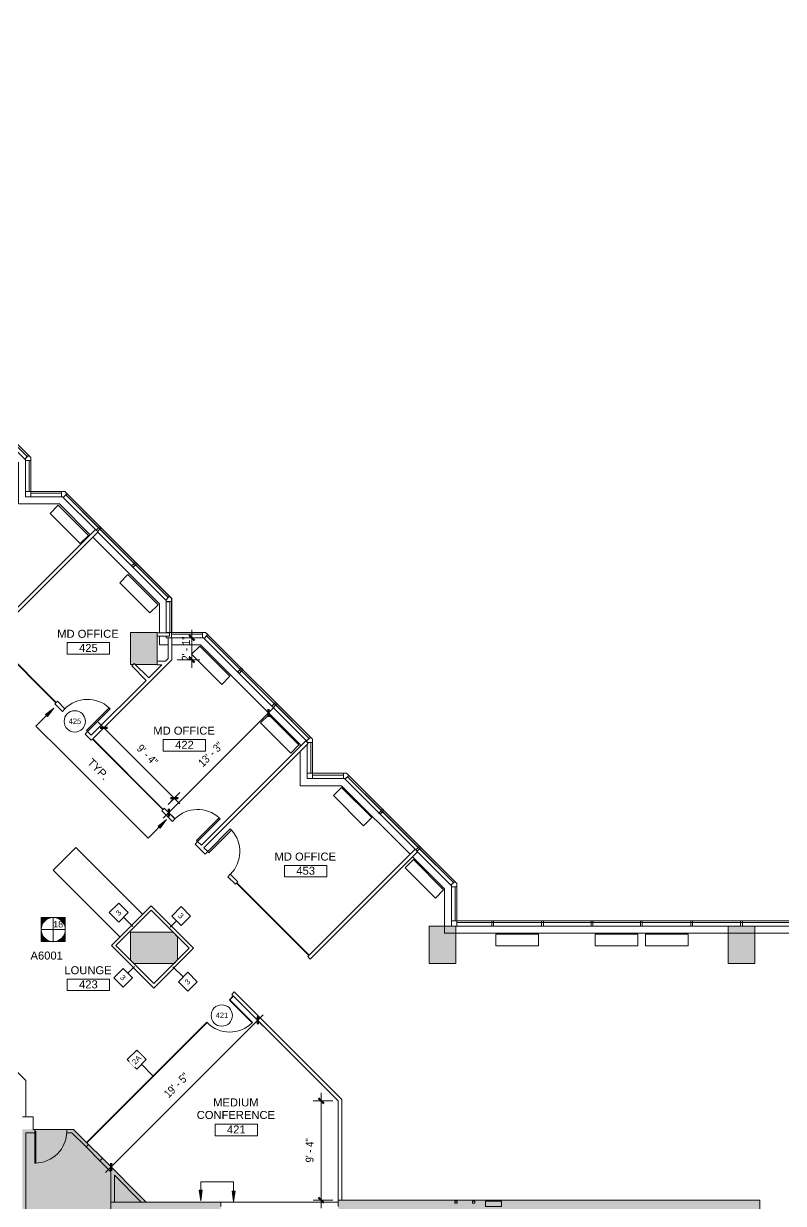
# Model space of a CAD drawing. Header units: inches. Extents: x -865 to 1895, y -762 to 1388.
# Drawn here: x 39 to 894, y 61 to 1388 of the extents above; entities that cross this region are included whole.
import ezdxf

# ---------------------------------------------------------------- set-up
doc = ezdxf.new("R2010")
doc.units = ezdxf.units.IN
doc.header["$MEASUREMENT"] = 0
for name, color, linetype, lineweight in [('4th Floor Revit Background_dwg', 8, 'Continuous', 9), ('8309_BB$0$BB_COL_FILL', 7, 'Continuous', 9), ('8309_BB$0$BB_DOOR', 7, 'Continuous', 9), ('A-ANNO-DIMS', 211, 'Continuous', 9), ('A-ANNO-DIMS-96', 211, 'Continuous', 9), ('A-ANNO-NOTE', 131, 'Continuous', 9), ('A-AREA-IDEN', 2, 'Continuous', 20), ('A-DETL-GENF', 92, 'Continuous', 9), ('A-DOOR', 31, 'Continuous', 9), ('A-DOOR-IDEN', 31, 'Continuous', 20), ('A-EXIST-CORE', 7, 'Continuous', 9), ('A-EXIST-GLAZ', 7, 'Continuous', 9), ('A-EXIST-WALL-INT', 7, 'Continuous', 9), ('A-FLOR', 192, 'Continuous', 13), ('A-FLOR-TOIL-ACCS', 7, 'Continuous', 9), ('A-FLOR-WDWK', 7, 'Continuous', 9), ('A-WALL', 113, 'Continuous', 9), ('A-WALL-IDEN', 211, 'Continuous', 20), ('G-ANNO-SYMB', 111, 'Continuous', 9), ('G-ANNO-TEXT', 231, 'Continuous', 9), ('I-WALL', 2, 'Continuous', 9), ('M-EXIST-HEAT', 7, 'Continuous', 9), ('Q-CASE', 31, 'Continuous', 9)]:
    doc.layers.add(name, color=color, linetype=linetype, lineweight=lineweight)
doc.styles.add('Arial_1', font='arial.ttf', dxfattribs={"height": 9})
doc.styles.add('Arial_2', font='arial.ttf', dxfattribs={"height": 7.125})
doc.styles.add('Arial_3', font='arial.ttf', dxfattribs={"height": 6})
doc.styles.add('Arial_4', font='arial.ttf', dxfattribs={"width": 0.85, "height": 9})
doc.dimstyles.new('Linear_-_3_32__Arial__85_-_1__Tolerance', dxfattribs={"dimscale": 12, "dimtxt": 9.182335, "dimasz": 0.5, "dimexe": 0.75, "dimexo": 0.5, "dimgap": 0.5, "dimtad": 1, "dimdec": 0, "dimzin": 3, "dimdsep": 46, "dimlunit": 4, "dimtxsty": 'Arial_4', "dimblk1": 'OBLIQUE', "dimblk2": 'OBLIQUE', "dimsah": 1, "dimcen": 0.09, "dimdle": 0.75, "dimazin": 0, "dimtfac": 1, "dimtdec": 4, "dimtix": 1, "dimtmove": 0, "dimatfit": 3, "dimfxl": 1, "dimtvp": 1, "dimfrac": 2, "dimtolj": 1, "dimtzin": 0, "dimarcsym": 2})
doc.dimstyles.new('Linear_-_3_32__Arial__85_-_1__Tolerance_1', dxfattribs={"dimscale": 12, "dimtxt": 9.182335, "dimasz": 0.5, "dimexe": 0.75, "dimexo": 0.5, "dimgap": 0.5, "dimtad": 1, "dimdec": 0, "dimzin": 3, "dimdsep": 46, "dimlunit": 4, "dimtxsty": 'Arial_4', "dimblk1": 'OBLIQUE', "dimblk2": 'OBLIQUE', "dimsah": 1, "dimcen": 0.09, "dimdle": 0.75, "dimazin": 0, "dimtfac": 1, "dimtdec": 4, "dimtix": 1, "dimtmove": 2, "dimatfit": 3, "dimfxl": 1, "dimtvp": 1, "dimfrac": 2, "dimtolj": 1, "dimtzin": 0, "dimarcsym": 2})

# ---------------------------------------------------------------- blocks, each defined once
blk = doc.blocks.new('Single-Flush - 36_ x 96_-1532445-4th Floor New Construction - Partition Plan')
at = {"layer": 'A-DOOR', "color": 250, "lineweight": 20}
for p, q in [((16.2, 2), (16.2, 38)), ((18, 38), (16.2, 38)), ((18, 2), (18, 38)), ((18, 2), (16.2, 2))]:
    blk.add_line(p, q, dxfattribs=at)
at = {"layer": 'A-DOOR'}
blk.add_arc((18, 2), 36.1, 92.7812, 180, dxfattribs=at)
blk = doc.blocks.new('Counter Top _No Backsplash_ - Standard Counter Top-1803451-4th Floor New Construction - Partition Plan')
at = {"layer": 'Q-CASE', "lineweight": 13}
for p, q in [((59.3, 0), (-47.3, 0)), ((59.3, 0), (59.3, -36)), ((-47.3, -36), (59.3, -36))]:
    blk.add_line(p, q, dxfattribs=at)
blk = doc.blocks.new('Single-Flush - 36_ x 96_-1525938-4th Floor New Construction - Partition Plan')
at = {"layer": 'A-DOOR', "color": 250, "lineweight": 20}
for p, q in [((16.2, -2), (16.2, -38)), ((18, -2), (16.2, -2)), ((18, -2), (18, -38)), ((18, -38), (16.2, -38))]:
    blk.add_line(p, q, dxfattribs=at)
at = {"layer": 'A-DOOR'}
blk.add_arc((18, -2), 36.1, 180, 267.2188, dxfattribs=at)
blk = doc.blocks.new('Single-Glass - No Frame - 36_ x 96_-2915979-4th Floor New Construction - Partition Plan')
at = {"layer": 'A-DOOR', "color": 250, "lineweight": 20}
for p, q in [((17.5, -0.2), (17.5, -36.3)), ((18, -0.2), (17.5, -0.2)), ((18, -0.2), (18, -36.3)), ((18, -36.3), (17.5, -36.3))]:
    blk.add_line(p, q, dxfattribs=at)
at = {"layer": 'A-DOOR'}
blk.add_arc((18, -0.2), 36.1, 180, 269.2057, dxfattribs=at)
blk = doc.blocks.new('4th Floor Revit Background_dwg-1506688-4th Floor New Construction - Partition Plan')
at = {"layer": '8309_BB$0$BB_COL_FILL'}
for points in [[(1336.8, 1507.8), (1346.3, 1507.8), (1346.3, 1543.8), (1316.3, 1543.8), (1316.3, 1507.8), (1319.2, 1507.8), (1320.6, 1509.2), (1322, 1507.8), (1334, 1507.8)], [(1682.3, 1171.8), (1682.3, 1213.8), (1652.3, 1213.8), (1652.3, 1171.8)], [(2018.3, 1171.8), (2018.3, 1213.8), (1988.3, 1213.8), (1988.3, 1171.8)], [(1345.1, 1171.8), (1365.3, 1171.8), (1369.3, 1175.8), (1369.3, 1201.8), (1364.4, 1206.8), (1316.3, 1206.8), (1316.3, 1175.4), (1320, 1171.8), (1342.6, 1171.8)]]:
    blk.add_hatch(color=256, dxfattribs=at).paths.add_polyline_path(points, flags=0)
for p, q in [((1346.3, 1543.8), (1316.3, 1543.8)), ((1316.3, 1543.8), (1316.3, 1507.8)), ((1346.3, 1507.8), (1346.3, 1543.8)), ((1316.3, 1507.8), (1319.2, 1507.8)), ((1319.2, 1507.8), (1320.6, 1509.2)), ((1320.6, 1509.2), (1322, 1507.8)), ((1322, 1507.8), (1334, 1507.8)), ((1334, 1507.8), (1336.8, 1507.8)), ((1336.8, 1507.8), (1346.3, 1507.8)), ((1682.3, 1213.8), (1652.3, 1213.8)), ((1652.3, 1213.8), (1652.3, 1171.8)), ((1682.3, 1171.8), (1682.3, 1213.8)), ((2018.3, 1213.8), (1988.3, 1213.8)), ((1988.3, 1213.8), (1988.3, 1171.8)), ((2018.3, 1171.8), (2018.3, 1213.8)), ((1364.4, 1206.8), (1316.3, 1206.8)), ((1316.3, 1206.8), (1316.3, 1175.4)), ((1369.3, 1201.8), (1364.4, 1206.8)), ((1369.3, 1175.8), (1369.3, 1201.8)), ((1369.3, 1175.8), (1369.3, 1201.8)), ((1316.3, 1175.4), (1320, 1171.8)), ((1320, 1171.8), (1342.6, 1171.8)), ((1320, 1171.8), (1365.3, 1171.8)), ((1342.6, 1171.8), (1345.1, 1171.8)), ((1345.1, 1171.8), (1365.3, 1171.8)), ((1365.3, 1171.8), (1369.3, 1175.8)), ((1652.3, 1171.8), (1682.3, 1171.8)), ((1988.3, 1171.8), (2018.3, 1171.8)), ((2018.3, 1171.8), (1988.3, 1171.8))]:
    blk.add_line(p, q, dxfattribs=at)
at = {"layer": '8309_BB$0$BB_COL_FILL', "flags": 128}
blk.add_lwpolyline([(1364.4, 1206.8), (1316.3, 1206.8), (1316.3, 1175.4)], dxfattribs=at)
at = {"layer": '8309_BB$0$BB_DOOR'}
blk.add_line((1210, 947.2), (1208.7, 947.2), dxfattribs=at)
at = {"layer": 'A-EXIST-CORE'}
for p, q in [((1208.7, 947.2), (1208.7, 985.2)), ((1267.3, 970.1), (1269.1, 968.3)), ((1269.1, 968.3), (1267.3, 970.1)), ((1284.7, 952.7), (1334.1, 903.4)), ((1417.8, 903.4), (1294.3, 903.4)), ((1549.8, 905.4), (1549.8, 903.3)), ((2023.9, 905.4), (1553.8, 905.4))]:
    blk.add_line(p, q, dxfattribs=at)
at = {"layer": 'A-EXIST-CORE', "flags": 128}
for points in [[(1267, 970.4), (1252.2, 985.2), (1206.7, 985.2), (1206.7, 999.3), (1198.7, 999.3)], [(1208.7, 983.2), (1210, 983.2), (1210, 947.2)], [(1266.3, 965.4), (1250.5, 981.2), (1244.7, 981.2), (1244.7, 985.2), (1252.2, 985.2), (1267, 970.4)], [(1208.7, 981.2), (1198.7, 981.2), (1198.7, 684.1), (1294.3, 684.1), (1294.3, 937.4), (1281.9, 949.9)], [(1417.8, 903.4), (1334.1, 903.4), (1284.7, 952.7)], [(1298.3, 903.4), (1298.3, 933.5), (1328.4, 903.4)], [(2023.9, 678.3), (2023.9, 905.4)]]:
    blk.add_lwpolyline(points, dxfattribs=at)
at = {"layer": 'A-EXIST-CORE'}
blk.add_arc((1208.7, 983.2), 36, 270, 0, dxfattribs=at)
at = {"layer": 'A-EXIST-GLAZ'}
for p, q in [((717.7, 2224.4), (1200.3, 1741.8)), ((1159.1, 1777.4), (1198.2, 1738.2)), ((1202.2, 1737.3), (1202.2, 1702.5)), ((1204.2, 1700.5), (1238.9, 1700.5)), ((1243.5, 1698.7), (1358.8, 1583.4)), ((1239.9, 1696.5), (1276.8, 1659.7)), ((1279.6, 1656.8), (1356.6, 1579.8)), ((1360.7, 1578.6), (1360.7, 1543.9)), ((1397.4, 1542.1), (1362.6, 1542.1)), ((1398.3, 1538.1), (1515.1, 1421.4)), ((1519.1, 1385.7), (1519.1, 1420.4)), ((1515.1, 1418), (1515.1, 1385.7)), ((1555.8, 1383.7), (1521, 1383.7)), ((1560.3, 1381.8), (1679.5, 1262.7)), ((1636.3, 1300.2), (1556.8, 1379.7)), ((1676.6, 1259.8), (1680.9, 1264.1)), ((1681.3, 1258.1), (1681.3, 1219.8)), ((2840.9, 1217.8), (1683.3, 1217.8))]:
    blk.add_line(p, q, dxfattribs=at)
at = {"layer": 'A-EXIST-GLAZ', "flags": 128}
for points in [[(1356.6, 1539.8), (1356.6, 1538.1), (1362.6, 1538.1), (1362.6, 1544.1), (1362.6, 1582.3), (1242.4, 1702.5), (1204.2, 1702.5), (1204.2, 1740.7), (716.2, 2228.8), (489.3, 2228.8), (409.4, 2148.9), (409.4, 2110.7), (409.4, 2104.7), (415.4, 2104.7), (415.4, 2110.7), (409.4, 2110.7)], [(1158.6, 1778.3), (1161.2, 1780.9), (1200.3, 1741.8), (1197.5, 1739), (1198.2, 1738.3), (1198.2, 1737.3), (1202.2, 1737.3), (1202.2, 1702.5), (1198.2, 1702.5), (1198.2, 1696.5), (1204.2, 1696.5), (1204.2, 1700.5), (1238.9, 1700.5), (1238.9, 1696.5), (1239.9, 1696.5), (1240.6, 1695.8), (1243.5, 1698.7), (1280.4, 1661.7), (1277.7, 1659.1)], [(1271.1, 1654), (1236.6, 1688.5), (1190.2, 1688.5), (1190.2, 1734.9), (1153.4, 1771.7)], [(1238.9, 1696.5), (1238.9, 1702.5), (1242.4, 1702.5), (1244.9, 1700.1), (1240.6, 1695.8), (1239.9, 1696.5), (1198.2, 1696.5), (1198.2, 1738.3), (1197.5, 1739), (1201.7, 1743.2), (1204.2, 1740.7), (1204.2, 1737.3), (1198.2, 1737.3)], [(1279.3, 1657.5), (1283.3, 1661.5), (1281.7, 1663.1), (1277.7, 1659.1)], [(1279.3, 1657.5), (1281.9, 1660.2), (1320.4, 1621.7), (1317.6, 1618.9), (1319.1, 1617.3), (1322, 1620.1), (1358.8, 1583.4), (1355.9, 1580.5), (1356.6, 1579.8), (1356.6, 1578.6), (1360.7, 1578.6), (1360.7, 1544.1), (1356.6, 1544.1), (1356.6, 1543.8)], [(1348.9, 1543.8), (1348.9, 1576.3), (1274, 1651.2)], [(1356.6, 1578.8), (1362.6, 1578.8), (1362.6, 1582.3), (1360.2, 1584.8), (1355.9, 1580.5), (1356.6, 1579.8), (1356.6, 1543.8)], [(1358.6, 1530.1), (1348.9, 1530.1), (1348.9, 1539.8)], [(1356.6, 1539.8), (1356.6, 1538.1), (1398.4, 1538.1), (1399.1, 1537.4), (1403.3, 1541.7), (1400.8, 1544.1), (1397.4, 1544.1), (1397.4, 1538.1)], [(2922.2, 1142.9), (2924.7, 1140.4), (2845.3, 1219.8), (1888.5, 1219.8), (1683.3, 1219.8), (1677.3, 1219.8), (1677.3, 1213.8), (1683.3, 1213.8), (1683.3, 1219.8), (1683.3, 1261.6), (1559.2, 1385.7), (1521.1, 1385.7), (1521.1, 1379.7), (1515.1, 1379.7), (1515.1, 1385.7), (1521.1, 1385.7), (1521.1, 1423.9), (1400.8, 1544.1), (1362.6, 1544.1), (1356.6, 1544.1), (1356.6, 1543.8)], [(1356.6, 1539.8), (1356.6, 1538.1), (1362.6, 1538.1), (1362.6, 1542.1), (1397.4, 1542.1), (1397.4, 1538.1), (1398.3, 1538.1), (1399.1, 1537.4), (1401.9, 1540.2), (1517.2, 1424.9)], [(1401.9, 1540.2), (1439.7, 1502.4), (1436.9, 1499.6), (1438.5, 1498), (1441.3, 1500.9), (1478, 1464.1), (1475.2, 1461.3), (1476.8, 1459.7), (1479.6, 1462.5), (1517.2, 1424.9), (1514.3, 1422.1), (1515.1, 1421.4), (1515.1, 1420.4), (1519.1, 1420.4), (1519.1, 1385.7), (1515.1, 1385.7), (1515.1, 1379.7), (1521.1, 1379.7), (1521, 1383.7), (1555.8, 1383.7), (1555.8, 1379.7), (1556.8, 1379.7), (1557.5, 1379), (1560.3, 1381.8), (1598.4, 1343.7), (1595.7, 1340.9), (1597.1, 1339.5), (1599.9, 1342.3), (1639.9, 1302.2), (1637.1, 1299.5), (1638.5, 1298), (1641.3, 1300.8), (1679.5, 1262.7), (1676.6, 1259.8), (1677.3, 1259.1), (1677.3, 1258.1), (1681.3, 1258.1), (1681.3, 1219.8), (1677.3, 1219.8), (1677.3, 1213.8), (1683.3, 1213.8), (1683.3, 1217.8), (1722.6, 1217.8), (1722.6, 1213.8), (1724.6, 1213.8), (1724.6, 1217.8), (1778.6, 1217.8), (1778.6, 1213.8), (1780.6, 1213.8), (1780.6, 1217.8), (1834.3, 1217.8), (1834.3, 1213.8), (1836.3, 1213.8), (1836.3, 1217.8), (1889.8, 1217.8), (1889.8, 1213.8), (1891.8, 1213.8), (1891.8, 1217.8), (1946.3, 1217.8), (1946.3, 1213.8), (1948.3, 1213.8), (1948.3, 1217.8), (2002.3, 1217.8), (2002.3, 1213.8), (2004.3, 1213.8), (2004.3, 1217.8), (2058.3, 1217.8)], [(1507.1, 1415.6), (1507.1, 1418.1), (1395, 1530.1), (1362.6, 1530.1)], [(1515.1, 1420.4), (1521, 1420.4), (1521, 1423.9), (1518.6, 1426.4), (1514.3, 1422.1), (1515.1, 1421.4), (1515.1, 1420.4)], [(1630.6, 1294.5), (1553.4, 1371.7), (1507.1, 1371.7), (1507.1, 1410)], [(1515.1, 1379.7), (1556.8, 1379.7), (1557.5, 1379), (1561.7, 1383.2), (1559.3, 1385.7), (1555.8, 1385.7), (1555.8, 1379.7)], [(2729.3, 1205.8), (1669.3, 1205.8), (1669.3, 1255.8), (1633.4, 1291.7)], [(2729.3, 1213.8), (1677.3, 1213.8), (1677.3, 1259.1), (1639.1, 1297.4)], [(1677.3, 1258.1), (1683.3, 1258.1), (1683.3, 1261.6)]]:
    blk.add_lwpolyline(points, dxfattribs=at)
for points in [[(1204.2, 1702.5), (1198.2, 1702.5), (1198.2, 1696.5), (1204.2, 1696.5)], [(1317.6, 1618.9), (1319.2, 1617.3), (1323.3, 1621.5), (1321.8, 1623.1)], [(1436.9, 1499.6), (1438.5, 1498), (1442.6, 1502.2), (1441.1, 1503.8)], [(1475.2, 1461.3), (1476.8, 1459.7), (1480.9, 1463.9), (1479.4, 1465.4)], [(1601.3, 1343.7), (1599.9, 1345.2), (1595.7, 1340.9), (1597.1, 1339.5)], [(1642.8, 1302.3), (1641.4, 1303.7), (1637.1, 1299.5), (1638.5, 1298)], [(1722.6, 1213.8), (1724.6, 1213.8), (1724.6, 1219.8), (1722.6, 1219.8)], [(1780.6, 1213.8), (1778.6, 1213.8), (1778.6, 1219.8), (1780.6, 1219.8)], [(1834.3, 1213.8), (1836.3, 1213.8), (1836.3, 1219.8), (1834.3, 1219.8)], [(1891.8, 1213.8), (1889.8, 1213.8), (1889.8, 1219.8), (1891.8, 1219.8)], [(1946.3, 1213.8), (1948.3, 1213.8), (1948.3, 1219.8), (1946.3, 1219.8)], [(2004.3, 1213.8), (2002.3, 1213.8), (2002.3, 1219.8), (2004.3, 1219.8)]]:
    blk.add_lwpolyline(points, close=True, dxfattribs=at)
at = {"layer": 'A-EXIST-WALL-INT'}
for p, q in [((1346.3, 1511.8), (1346.3, 1539.8)), ((1316.3, 1507.8), (1319.2, 1507.8)), ((1322, 1507.8), (1346.3, 1507.8)), ((1369.3, 1175.8), (1369.3, 1201.8)), ((1320, 1171.8), (1365.3, 1171.8))]:
    blk.add_line(p, q, dxfattribs=at)
at = {"layer": 'A-EXIST-WALL-INT', "flags": 128}
for points in [[(1346.3, 1543.8), (1316.3, 1543.8), (1316.3, 1507.8)], [(1364.4, 1206.8), (1316.3, 1206.8), (1316.3, 1175.4)]]:
    blk.add_lwpolyline(points, dxfattribs=at)
for points in [[(1652.3, 1171.8), (1682.3, 1171.8), (1682.3, 1213.8), (1652.3, 1213.8)], [(1988.3, 1171.8), (2018.3, 1171.8), (2018.3, 1213.8), (1988.3, 1213.8)]]:
    blk.add_lwpolyline(points, close=True, dxfattribs=at)
at = {"layer": 'A-FLOR-TOIL-ACCS', "flags": 128}
blk.add_lwpolyline([(1715.5, 904.4), (1733.5, 904.4), (1733.5, 898.4), (1715.5, 898.4)], close=True, dxfattribs=at)
at = {"layer": 'A-FLOR-WDWK', "flags": 128}
for points in [[(1681, 902.1), (1681, 904.6), (1683.5, 904.6), (1683.5, 902.1)], [(1700.9, 902.1), (1700.9, 904.6), (1703.4, 904.6), (1703.4, 902.1)]]:
    blk.add_lwpolyline(points, close=True, dxfattribs=at)
at = {"layer": 'M-EXIST-HEAT', "flags": 128}
for points in [[(1269, 1653.2), (1235, 1687.1), (1225.8, 1677.9), (1259.8, 1644)], [(1347.3, 1575.2), (1313.4, 1609.1), (1304.2, 1599.9), (1338.1, 1566)], [(1428.1, 1494.8), (1394.2, 1528.7), (1385, 1519.5), (1418.9, 1485.6)], [(1505.7, 1417.6), (1471.8, 1451.5), (1462.6, 1442.3), (1496.6, 1408.4)], [(1587.5, 1335.8), (1553.6, 1369.7), (1544.4, 1360.5), (1578.3, 1326.6)], [(1668.3, 1254.5), (1634.4, 1288.5), (1625.2, 1279.3), (1659.1, 1245.3)]]:
    blk.add_lwpolyline(points, close=True, dxfattribs=at)
for points in [[(1775, 1204.6), (1727, 1204.6), (1727, 1191.6), (1775, 1191.6), (1775, 1204.6)], [(1886.9, 1204.6), (1838.9, 1204.6), (1838.9, 1191.6), (1886.9, 1191.6), (1886.9, 1204.6)], [(1943.4, 1204.6), (1895.4, 1204.6), (1895.4, 1191.6), (1943.4, 1191.6), (1943.4, 1204.6)]]:
    blk.add_lwpolyline(points, dxfattribs=at)
blk = doc.blocks.new('FORM Room Tag - Name _ Number-61107-4th Floor New Construction - Partition Plan')
at = {"layer": 'A-AREA-IDEN'}
for p, q in [((-0.244, -0.023), (-0.244, -0.159)), ((-0.244, -0.023), (0.252, -0.023)), ((0.252, -0.023), (0.252, -0.159)), ((-0.244, -0.159), (0.252, -0.159))]:
    blk.add_line(p, q, dxfattribs=at)
blk = doc.blocks.new('Elevation - Interiors-59324-4th Floor New Construction - Partition Plan')
at = {"layer": 'G-ANNO-SYMB'}
h = blk.add_hatch(color=256, dxfattribs=at)
edge = h.paths.add_edge_path(flags=0)
edge.add_line((-0.1, 0.1), (0, 0.199))
edge.add_line((0, 0.199), (0.1, 0.1))
edge.add_arc((0, 0), 0.141, 45, 135)
h = blk.add_hatch(color=256, dxfattribs=at)
edge = h.paths.add_edge_path(flags=0)
edge.add_line((-0.199, 0), (-0.1, 0.1))
edge.add_arc((0, 0), 0.141, 135, 225)
edge.add_line((-0.1, -0.1), (-0.199, 0))
h = blk.add_hatch(color=256, dxfattribs=at)
edge = h.paths.add_edge_path(flags=0)
edge.add_line((0.199, 0), (0.1, -0.1))
edge.add_arc((0, 0), 0.141, 315, 405)
edge.add_line((0.1, 0.1), (0.199, 0))
h = blk.add_hatch(color=256, dxfattribs=at)
edge = h.paths.add_edge_path(flags=0)
edge.add_arc((0, 0), 0.141, 225, 315)
edge.add_line((0.1, -0.1), (0, -0.199))
edge.add_line((0, -0.199), (-0.1, -0.1))
for p, q in [((0, 0.199), (-0.199, 0)), ((0, 0.199), (-0.1, 0.1)), ((0.199, 0), (0, 0.199)), ((0.1, 0.1), (0, 0.199)), ((-0.1, 0.1), (-0.199, 0)), ((-0.1, 0.1), (0.1, -0.1)), ((0.1, 0.1), (-0.1, -0.1)), ((0, 0), (-0.1, 0.1)), ((-0.1, 0.1), (0, 0)), ((0.1, 0.1), (0, 0)), ((0, 0), (0.1, 0.1)), ((0, -0.199), (0.199, 0)), ((0.199, 0), (0.1, 0.1)), ((-0.199, 0), (0, -0.199)), ((-0.199, 0), (-0.1, -0.1)), ((-0.1, -0.1), (0, 0)), ((0, 0), (-0.1, -0.1)), ((-0.1, -0.1), (0, -0.199)), ((0, 0), (0.1, -0.1)), ((0.1, -0.1), (0, 0)), ((0, -0.199), (0.1, -0.1)), ((0.1, -0.1), (0.199, 0))]:
    blk.add_line(p, q, dxfattribs=at)
blk.add_circle((0, 0), 0.141, dxfattribs=at)
for start, end in [(45, 135), (45, 135), (135, 225), (135, 225), (315, 45), (315, 45), (225, 315), (225, 315)]:
    blk.add_arc((0, 0), 0.141, start, end, dxfattribs=at)
blk = doc.blocks.new('Elevation - Triangle - 51_256_-58624-4th Floor New Construction - Partition Plan')
at = {"layer": 'G-ANNO-SYMB'}
for p, q in [((0, 0.1), (-0.1, 0)), ((0.1, 0), (0, 0.1))]:
    blk.add_line(p, q, dxfattribs=at)
blk = doc.blocks.new('FORM Wall Tag - Default-61693-4th Floor New Construction - Partition Plan')
at = {"layer": 'A-WALL-IDEN'}
for p, q in [((-0.078125, 0.078125), (0.078125, 0.078125)), ((-0.078125, -0.078125), (-0.078125, 0.078125)), ((0.078125, 0.078125), (0.078125, -0.078125)), ((0.078125, -0.078125), (-0.078125, -0.078125))]:
    blk.add_line(p, q, dxfattribs=at)
blk = doc.blocks.new('FORM Door Tag - Default-60822-4th Floor New Construction - Partition Plan')
at = {"layer": 'A-DOOR-IDEN'}
blk.add_circle((-0.002, 0), 0.125, dxfattribs=at)
blk = doc.blocks.new('DIMBLOCK4-4th Floor New Construction - Partition Plan')
at = {"layer": 'A-ANNO-DIMS-96'}
for p, q in [((321.3, 618.9), (196.3, 494)), ((313.7, 613.8), (321.3, 606.2)), ((314.9, 612.6), (313.7, 613.8)), ((201.4, 501.6), (209, 494)), ((202.7, 500.3), (201.4, 501.6))]:
    blk.add_line(p, q, dxfattribs=at)
at = {"layer": 'A-ANNO-DIMS-96', "lineweight": 50}
for p, q in [((314.9, 612.6), (314.9, 616.8)), ((314.9, 612.6), (314.9, 608.3)), ((202.7, 500.3), (202.7, 504.6)), ((202.7, 500.3), (202.7, 496.1))]:
    blk.add_line(p, q, dxfattribs=at)
at = {"layer": 'A-ANNO-DIMS-96', "color": 0, "insert": (234.8, 557.5), "char_height": 9, "width": 38.99, "attachment_point": 1, "rotation": 45, "line_spacing_factor": 0.941778, "style": 'Arial_4'}
blk.add_mtext('13\' - 3"', dxfattribs=at)
blk = doc.blocks.new('_Oblique')
at = {"color": 0, "linetype": 'ByBlock', "lineweight": -2}
blk.add_line((-0.5, -0.5), (0.5, 0.5), dxfattribs=at)
blk = doc.blocks.new('DIMBLOCK5-4th Floor New Construction - Partition Plan')
at = {"layer": 'A-ANNO-DIMS-96'}
for p, q in [((228.5, 706.1), (228.5, 663.1)), ((212, 697.1), (237.5, 697.1)), ((228.5, 697.1), (212, 697.1)), ((212, 672.1), (237.5, 672.1)), ((228.5, 672.1), (212, 672.1))]:
    blk.add_line(p, q, dxfattribs=at)
at = {"layer": 'A-ANNO-DIMS-96', "lineweight": 50}
for p, q in [((228.5, 697.1), (225.5, 700.1)), ((228.5, 697.1), (231.5, 694.1)), ((228.5, 672.1), (225.5, 675.1)), ((228.5, 672.1), (231.5, 669.1))]:
    blk.add_line(p, q, dxfattribs=at)
at = {"layer": 'A-ANNO-DIMS-96', "color": 0, "insert": (217.4, 671.3), "char_height": 9, "width": 32.039, "attachment_point": 1, "rotation": 90, "line_spacing_factor": 0.941778, "style": 'Arial_4'}
blk.add_mtext('2\' - 1"', dxfattribs=at)
blk = doc.blocks.new('DIMBLOCK6-4th Floor New Construction - Partition Plan')
at = {"layer": 'A-ANNO-DIMS-96'}
for p, q in [((215.2, 510.2), (123.3, 602.2)), ((130.9, 597), (123.3, 589.4)), ((129.6, 595.8), (130.9, 597)), ((201.9, 509.6), (215.2, 522.9)), ((208.9, 516.5), (201.9, 509.6))]:
    blk.add_line(p, q, dxfattribs=at)
at = {"layer": 'A-ANNO-DIMS-96', "lineweight": 50}
for p, q in [((129.6, 595.8), (125.4, 595.8)), ((129.6, 595.8), (133.9, 595.8)), ((208.9, 516.5), (204.6, 516.5)), ((208.9, 516.5), (213.1, 516.5))]:
    blk.add_line(p, q, dxfattribs=at)
at = {"layer": 'A-ANNO-DIMS-96', "color": 0, "insert": (172.3, 578.1), "char_height": 9, "width": 32.039, "attachment_point": 1, "rotation": 315, "line_spacing_factor": 0.941778, "style": 'Arial_4'}
blk.add_mtext('9\' - 4"', dxfattribs=at)
blk = doc.blocks.new('DIMBLOCK60-4th Floor New Construction - Partition Plan')
at = {"layer": 'A-ANNO-DIMS-96'}
for p, q in [((309, 273.1), (131.5, 95.5)), ((301.4, 268), (309, 260.4)), ((302.7, 266.7), (301.4, 268)), ((136.6, 103.2), (144.2, 95.5)), ((137.8, 101.9), (136.6, 103.2))]:
    blk.add_line(p, q, dxfattribs=at)
at = {"layer": 'A-ANNO-DIMS-96', "lineweight": 50}
for p, q in [((302.7, 266.7), (302.7, 271)), ((302.7, 266.7), (302.7, 262.5)), ((137.8, 101.9), (137.8, 106.2)), ((137.8, 101.9), (137.8, 97.7))]:
    blk.add_line(p, q, dxfattribs=at)
at = {"layer": 'A-ANNO-DIMS-96', "color": 0, "insert": (196.3, 185.3), "char_height": 9, "width": 38.99, "attachment_point": 1, "rotation": 45, "line_spacing_factor": 0.941778, "style": 'Arial_4'}
blk.add_mtext('19\' - 5"', dxfattribs=at)
blk = doc.blocks.new('DIMBLOCK61-4th Floor New Construction - Partition Plan')
at = {"layer": 'A-ANNO-DIMS-96'}
for p, q in [((387.2, 176.3), (365.2, 176.3)), ((374.2, 185.3), (374.2, 55.4)), ((374.2, 176.3), (387.2, 176.3)), ((387.2, 64.4), (365.2, 64.4)), ((374.2, 64.4), (387.2, 64.4))]:
    blk.add_line(p, q, dxfattribs=at)
at = {"layer": 'A-ANNO-DIMS-96', "lineweight": 50}
for p, q in [((374.2, 176.3), (371.2, 179.3)), ((374.2, 176.3), (377.2, 173.3)), ((374.2, 64.4), (371.2, 67.4)), ((374.2, 64.4), (377.2, 61.4))]:
    blk.add_line(p, q, dxfattribs=at)
at = {"layer": 'A-ANNO-DIMS-96', "color": 0, "insert": (356.5, 107), "char_height": 9, "width": 32.039, "attachment_point": 1, "rotation": 90, "line_spacing_factor": 0.941778, "style": 'Arial_4'}
blk.add_mtext('9\' - 4"', dxfattribs=at)

msp = doc.modelspace()

# ---------------------------------------------------------------- hatches: boundary and pattern name
at = {"layer": 'A-ANNO-NOTE', "lineweight": 20}
for points in [[(73.62, 618.02), (64.04, 610.62), (66.28, 608.4)], [(200.28, 492.56), (190.68, 485.19), (192.92, 482.95)], [(238.56, 63.67), (240.14, 75.67), (236.98, 75.67)], [(275.6, 62.85), (277.18, 74.85), (274.02, 74.85)]]:
    msp.add_hatch(color=256, dxfattribs=at).paths.add_polyline_path(points, flags=0)
at = {"layer": 'A-DETL-GENF'}
h = msp.add_hatch(color=9, dxfattribs=at)
h.paths.add_polyline_path([(393.16, -162.72), (541.06, -162.72), (541.06, -147.94), (752.68, -147.94), (752.68, -162.72), (867.19, -162.72), (867.19, 64.4), (393.16, 64.4), (393.16, 24.53), (402.64, 24.53), (402.64, -19.47), (393.16, -19.47), (393.16, -77.47), (402.64, -77.47), (402.64, -121.47), (393.16, -121.47), (393.16, -158.22)], flags=0)
h.paths.add_polyline_path([(1527.09, -162.72), (1527.09, 68.31), (1241.09, 68.31), (1241.09, -162.72), (1517.61, -162.72)], flags=0)
h.paths.add_polyline_path([(159.67, -160.85), (261.14, -160.85), (261.14, -120.86), (251.64, -120.86), (251.64, -76.86), (261.64, -76.86), (261.64, -18.86), (251.64, -18.86), (251.64, 25.14), (261.14, 25.14), (261.14, 62.36), (177.39, 62.36), (95.51, 144.24), (38.05, 144.24), (38.05, 18.14), (1.06, 18.14), (1.06, -160.85), (153.68, -160.85)], flags=0)
h.paths.add_polyline_path([(-353.51, 330.78), (-327.35, 330.78), (-209.17, 448.96), (-318.99, 558.75), (-389.63, 558.75), (-389.63, 773.5), (-505.56, 773.5), (-505.56, 330.78), (-374.02, 330.78)], flags=0)

# ---------------------------------------------------------------- linework, layer by layer
at = {"layer": 'A-ANNO-NOTE', "lineweight": 20}
for p, q in [((73.62, 618.02), (53.37, 597.67)), ((73.62, 618.02), (64.04, 610.62)), ((64.04, 610.62), (66.28, 608.4)), ((66.28, 608.4), (73.62, 618.02)), ((53.37, 597.67), (82.68, 568.36)), ((179.39, 471.65), (82.68, 568.36)), ((200.28, 492.56), (179.39, 471.65)), ((200.28, 492.56), (190.68, 485.19)), ((192.92, 482.95), (200.28, 492.56)), ((190.68, 485.19), (192.92, 482.95)), ((238.56, 85.15), (258.45, 85.15)), ((238.56, 63.67), (238.56, 85.15)), ((275.6, 85.15), (258.45, 85.15)), ((275.6, 62.85), (275.6, 85.15)), ((240.14, 75.67), (236.98, 75.67)), ((236.98, 75.67), (238.56, 63.67)), ((238.56, 63.67), (240.14, 75.67)), ((277.18, 74.85), (274.02, 74.85)), ((274.02, 74.85), (275.6, 62.85)), ((275.6, 62.85), (277.18, 74.85))]:
    msp.add_line(p, q, dxfattribs=at)
at = {"layer": 'A-FLOR'}
for p, q in [((47.54, 899.75), (-440.51, 1387.79)), ((47.54, 861.55), (47.54, 899.75)), ((85.74, 861.55), (47.54, 861.55)), ((205.96, 741.33), (85.74, 861.55)), ((205.96, 703.13), (205.96, 741.33)), ((244.16, 703.13), (205.96, 703.13)), ((364.38, 582.91), (244.16, 703.13)), ((364.38, 544.71), (364.38, 582.91)), ((402.58, 544.71), (364.38, 544.71)), ((526.67, 420.63), (402.58, 544.71)), ((526.67, 378.79), (526.67, 420.63)), ((1688.67, 378.79), (526.67, 378.79))]:
    msp.add_line(p, q, dxfattribs=at)
at = {"layer": 'A-WALL', "color": 250, "lineweight": 20}
for p, q in [((120.3, 818.86), (2.21, 700.77)), ((3.8, 696.71), (123.12, 816.03)), ((123.12, 816.03), (120.3, 818.86)), ((203.4, 702.79), (189.67, 702.79)), ((189.67, 702.79), (189.67, 698.79)), ((189.67, 698.79), (203.4, 698.79)), ((201.96, 697.12), (201.96, 673.79)), ((205.96, 697.12), (201.96, 697.12)), ((203.4, 698.79), (203.4, 702.79)), ((205.96, 672.13), (205.96, 697.12)), ((117.16, 583.34), (205.96, 672.13)), ((163.91, 668.21), (161.08, 665.38)), ((161.08, 665.38), (177.31, 649.14)), ((180.14, 651.97), (163.91, 668.21)), ((194.96, 666.79), (180.14, 651.97)), ((198.96, 670.79), (189.67, 670.79)), ((189.67, 670.79), (189.67, 666.79)), ((189.67, 666.79), (194.96, 666.79)), ((201.96, 673.79), (198.96, 670.79)), ((177.31, 649.14), (115.57, 587.41)), ((75.8, 624), (74.56, 622.76)), ((77.39, 625.59), (76.15, 624.35)), ((85.87, 617.1), (77.39, 625.59)), ((74.56, 622.76), (83.05, 614.28)), ((83.05, 614.28), (85.87, 617.1)), ((111.33, 591.65), (108.5, 588.82)), ((108.5, 588.82), (115.57, 581.75)), ((115.57, 587.41), (111.33, 591.65)), ((115.57, 581.75), (116.81, 582.99)), ((356.76, 581.04), (239.35, 463.63)), ((242.18, 460.8), (359.59, 578.21)), ((359.59, 578.21), (356.76, 581.04)), ((197.64, 505.33), (196.41, 504.1)), ((209.65, 493.32), (197.64, 505.33)), ((196.05, 503.74), (194.82, 502.51)), ((194.82, 502.51), (206.83, 490.5)), ((206.83, 490.5), (209.65, 493.32)), ((235.11, 467.87), (232.28, 465.04)), ((232.28, 465.04), (243.6, 453.73)), ((239.35, 463.63), (235.11, 467.87)), ((246.42, 456.56), (242.18, 460.8)), ((243.6, 453.73), (246.42, 456.56)), ((479.6, 459.2), (360.46, 340.05)), ((361.69, 335.63), (482.43, 456.37)), ((482.43, 456.37), (479.6, 459.2)), ((271.88, 431.1), (269.05, 428.27)), ((269.05, 428.27), (277.55, 419.77)), ((280.38, 422.6), (271.88, 431.1)), ((277.55, 419.77), (278.78, 421.01)), ((279.14, 421.37), (280.38, 422.6)), ((360.1, 339.69), (358.86, 338.46)), ((358.86, 338.46), (361.69, 335.63)), ((276.36, 298.7), (273.53, 295.88)), ((273.53, 295.88), (275.13, 294.28)), ((275.49, 293.92), (393.16, 176.25)), ((397.16, 177.91), (276.36, 298.7)), ((42.05, 198.97), (16, 225.02)), ((42.05, 158.27), (42.05, 198.97)), ((393.16, 176.25), (393.16, 64.4)), ((397.16, 64.4), (397.16, 177.91)), ((38.05, 158.27), (42.05, 158.27)), ((112.47, 127.29), (109.64, 124.46)), ((109.64, 124.46), (125.2, 108.9)), ((128.03, 111.73), (112.47, 127.29)), ((125.2, 108.9), (128.03, 111.73)), ((393.16, 62.36), (261.14, 62.36)), ((261.14, 62.36), (261.14, 57.36)), ((393.16, 64.4), (397.16, 64.4)), ((393.16, 57.36), (393.16, 62.36))]:
    msp.add_line(p, q, dxfattribs=at)
at = {"layer": 'A-WALL-IDEN'}
for p, q in [((162.12, 372.17), (151.64, 382.65)), ((204.21, 371.77), (211.24, 378.81)), ((164.22, 327.37), (156.69, 319.84)), ((207.33, 326.99), (218.73, 315.59)), ((185.22, 204.01), (171.9, 217.33))]:
    msp.add_line(p, q, dxfattribs=at)
at = {"layer": 'I-WALL', "color": 250, "lineweight": 20}
for p, q in [((3.45, 696.35), (75.8, 624)), ((76.15, 624.35), (3.8, 696.71)), ((116.81, 582.99), (196.05, 503.74)), ((196.41, 504.1), (117.16, 583.34)), ((278.78, 421.01), (360.1, 339.69)), ((360.46, 340.05), (279.14, 421.37)), ((182.97, 395.49), (138.3, 350.82)), ((143.25, 350.82), (182.97, 390.54)), ((230.64, 347.82), (182.97, 395.49)), ((182.97, 390.54), (225.69, 347.82)), ((138.3, 350.82), (185.97, 303.15)), ((185.97, 308.1), (143.25, 350.82)), ((185.97, 303.15), (230.64, 347.82)), ((225.69, 347.82), (185.97, 308.1)), ((275.13, 294.28), (270.89, 290.03)), ((271.24, 289.68), (275.49, 293.92)), ((270.89, 290.03), (271.24, 289.68)), ((245.43, 264.58), (110.31, 129.45)), ((110.66, 129.1), (245.79, 264.22)), ((245.79, 264.22), (245.43, 264.58)), ((110.31, 129.45), (110.66, 129.1))]:
    msp.add_line(p, q, dxfattribs=at)

# ---------------------------------------------------------------- block references
at = {"layer": '4th Floor Revit Background_dwg', "color": 7}
msp.add_blockref('4th Floor Revit Background_dwg-1506688-4th Floor New Construction - Partition Plan', (-1156.67, -840.99), dxfattribs=at)
at = {"layer": 'A-AREA-IDEN', "xscale": 95.99999999999994, "yscale": 95.99999999999994, "zscale": 95.99999999999994}
for p in [(111.82, 693.85), (219.86, 584.92), (356.15, 443.28), (111.82, 315.46), (278.1, 152.28)]:
    msp.add_blockref('FORM Room Tag - Name _ Number-61107-4th Floor New Construction - Partition Plan', p, dxfattribs=at)
at = {"layer": 'A-DOOR', "lineweight": 13}
for name, p, rotation in [('Single-Flush - 36_ x 96_-1532445-4th Floor New Construction - Partition Plan', (97.19, 602.96), 314.9999999999998), ('Single-Flush - 36_ x 96_-1532445-4th Floor New Construction - Partition Plan', (220.97, 479.18), 314.9999999999999), ('Single-Flush - 36_ x 96_-1525938-4th Floor New Construction - Partition Plan', (257.74, 442.41), 134.9999999999999), ('Single-Glass - No Frame - 36_ x 96_-2915979-4th Floor New Construction - Partition Plan', (258.34, 277.13), 44.99999999999996)]:
    msp.add_blockref(name, p, dxfattribs=dict(at, rotation=rotation))
at = {"layer": 'A-DOOR-IDEN', "xscale": 95.99999999999994, "yscale": 95.99999999999994, "zscale": 95.99999999999994}
for p in [(97.19, 602.96), (262.49, 272.23)]:
    msp.add_blockref('FORM Door Tag - Default-60822-4th Floor New Construction - Partition Plan', p, dxfattribs=at)
at = {"layer": 'A-WALL-IDEN', "xscale": 95.99999999999994, "yscale": 95.99999999999994, "zscale": 95.99999999999994}
for p, rotation in [((146.34, 387.95), 44.99999999999989), ((216.55, 384.11), 314.9999999999998), ((151.39, 314.54), 315.0000000000003), ((224.04, 310.28), 45.00000000000003), ((166.6, 222.63), 45.00000000000003)]:
    msp.add_blockref('FORM Wall Tag - Default-61693-4th Floor New Construction - Partition Plan', p, dxfattribs=dict(at, rotation=rotation))
at = {"layer": 'G-ANNO-SYMB', "xscale": 95.99999999999996, "yscale": 95.99999999999996, "zscale": 95.99999999999996, "rotation": 44.99999999999969}
msp.add_blockref('Elevation - Interiors-59324-4th Floor New Construction - Partition Plan', (72.77, 368.84), dxfattribs=at)
at = {"layer": 'G-ANNO-SYMB', "extrusion": (0, 0, -1), "xscale": 95.99999999999994, "yscale": 95.99999999999994, "zscale": 95.99999999999994, "rotation": 45.00000000000022}
msp.add_blockref('Elevation - Triangle - 51_256_-58624-4th Floor New Construction - Partition Plan', (-79.54, 375.6), dxfattribs=at)
at = {"layer": 'Q-CASE', "lineweight": 13, "rotation": 134.9999999999999}
msp.add_blockref('Counter Top _No Backsplash_ - Standard Counter Top-1803451-4th Floor New Construction - Partition Plan', (114.48, 393.85), dxfattribs=at)

# ---------------------------------------------------------------- texts
at = {"layer": 'A-AREA-IDEN', "lineweight": 9, "char_height": 9, "attachment_point": 2, "line_spacing_factor": 0.941778, "style": 'Arial_1'}
for s, insert, width in [('MD OFFICE', (111.83, 706.03), 82.4195), ('425', (112.29, 690.13), 25.1225), ('MD OFFICE', (219.87, 597.1), 82.4195), ('422', (220.34, 581.2), 25.1225), ('MD OFFICE', (356.16, 455.46), 82.4195), ('453', (356.62, 439.57), 25.1225), ('LOUNGE', (111.83, 327.64), 63.3572), ('423', (112.29, 311.74), 25.1225), ('MEDIUM\\PCONFERENCE', (278.11, 179.01), 104.8976), ('421', (278.57, 148.56), 25.1225)]:
    msp.add_mtext(s, dxfattribs=dict(at, insert=insert, width=width))
at = {"layer": 'A-DOOR-IDEN', "lineweight": 9, "char_height": 6, "width": 16.7484, "attachment_point": 2, "line_spacing_factor": 0.941778, "style": 'Arial_3'}
for s, insert in [('425', (97.15, 606.2)), ('421', (262.45, 275.46))]:
    msp.add_mtext(s, dxfattribs=dict(at, insert=insert))
at = {"layer": 'G-ANNO-SYMB', "insert": (78.32, 378.41), "char_height": 7.125, "width": 13.2588, "attachment_point": 2, "line_spacing_factor": 0.941778, "style": 'Arial_2'}
msp.add_mtext('18', dxfattribs=at)
at = {"layer": 'G-ANNO-TEXT', "color": 7, "insert": (116.56, 562.44), "char_height": 9, "width": 33.936, "attachment_point": 1, "rotation": 315, "style": 'Arial_1'}
msp.add_mtext('TYP.', dxfattribs=at)

# ---------------------------------------------------------------- dimensions: what is measured, and where the dimension line sits
at = {"layer": 'A-ANNO-DIMS'}
dim = msp.add_linear_dim(base=(228.52, 672.13), p1=(205.96, 697.12), p2=(205.96, 672.13), angle=90, dimstyle='Linear_-_3_32__Arial__85_-_1__Tolerance_1', override={"dimpost": '<>', "dimfxl": 24.984302}, dxfattribs=at)
dim.commit()
dim.dimension.update_dxf_attribs({"geometry": 'DIMBLOCK5-4th Floor New Construction - Partition Plan', "text_midpoint": (223.44, 687.3), "dimtype": 160, "text_rotation": 90})
for base, p1, p2, angle, override, picture, middle in [((202.66, 500.32), (317.91, 609.57), (205.66, 497.32), 45, {"dimpost": '<>', "dimfxl": 158.751473}, 'DIMBLOCK4-4th Floor New Construction - Partition Plan', (251.29, 563.94)), ((129.62, 595.79), (197.64, 505.33), (126.62, 592.79), 315, {"dimpost": '<>', "dimfxl": 112.666183}, 'DIMBLOCK6-4th Floor New Construction - Partition Plan', (176.73, 563.66)), ((374.19, 64.4), (393.16, 176.25), (393.16, 64.4), 90, {"dimpost": '<>', "dimfxl": 111.848447}, 'DIMBLOCK61-4th Floor New Construction - Partition Plan', (363.59, 120.33))]:
    dim = msp.add_linear_dim(base=base, p1=p1, p2=p2, angle=angle, dimstyle='Linear_-_3_32__Arial__85_-_1__Tolerance', override=override, dxfattribs=at)
    dim.commit()
    dim.dimension.update_dxf_attribs({"geometry": picture, "text_midpoint": middle})

# ---------------------------------------------------------------- next in the draw order: texts
at = {"layer": 'A-WALL-IDEN', "lineweight": 9, "char_height": 6, "attachment_point": 2, "line_spacing_factor": 0.941778, "style": 'Arial_3', "bg_fill": 3, "box_fill_scale": 1.25, "bg_fill_color": 256, "bg_fill_true_color": 13158600, "bg_fill_transparency": 0}
for s, insert, width, rotation in [('3', (144.01, 389.84), 5.5828, 45), ('3', (218.43, 386.44), 5.5828, 315), ('3', (153.27, 316.87), 5.5828, 315), ('3', (221.7, 312.17), 5.5828, 45), ('2A', (164.27, 224.51), 12.2674, 45)]:
    msp.add_mtext(s, dxfattribs=dict(at, insert=insert, width=width, rotation=rotation))
at = {"layer": 'G-ANNO-SYMB', "insert": (65.39, 344.13), "char_height": 9, "width": 43.5237, "attachment_point": 2, "line_spacing_factor": 0.941778, "style": 'Arial_1', "bg_fill": 3, "box_fill_scale": 1.25, "bg_fill_color": 256, "bg_fill_true_color": 13158600, "bg_fill_transparency": 0}
msp.add_mtext('A6001', dxfattribs=at)

# ---------------------------------------------------------------- next in the draw order: dimensions: what is measured, and where the dimension line sits
at = {"layer": 'A-ANNO-DIMS'}
dim = msp.add_linear_dim(base=(137.84, 101.91), p1=(305.67, 263.74), p2=(140.84, 98.91), angle=45, dimstyle='Linear_-_3_32__Arial__85_-_1__Tolerance', override={"dimpost": '<>', "dimfxl": 233.100453}, dxfattribs=at)
dim.commit()
dim.dimension.update_dxf_attribs({"geometry": 'DIMBLOCK60-4th Floor New Construction - Partition Plan', "text_midpoint": (212.77, 191.82)})

doc.saveas('drawing.dxf')
